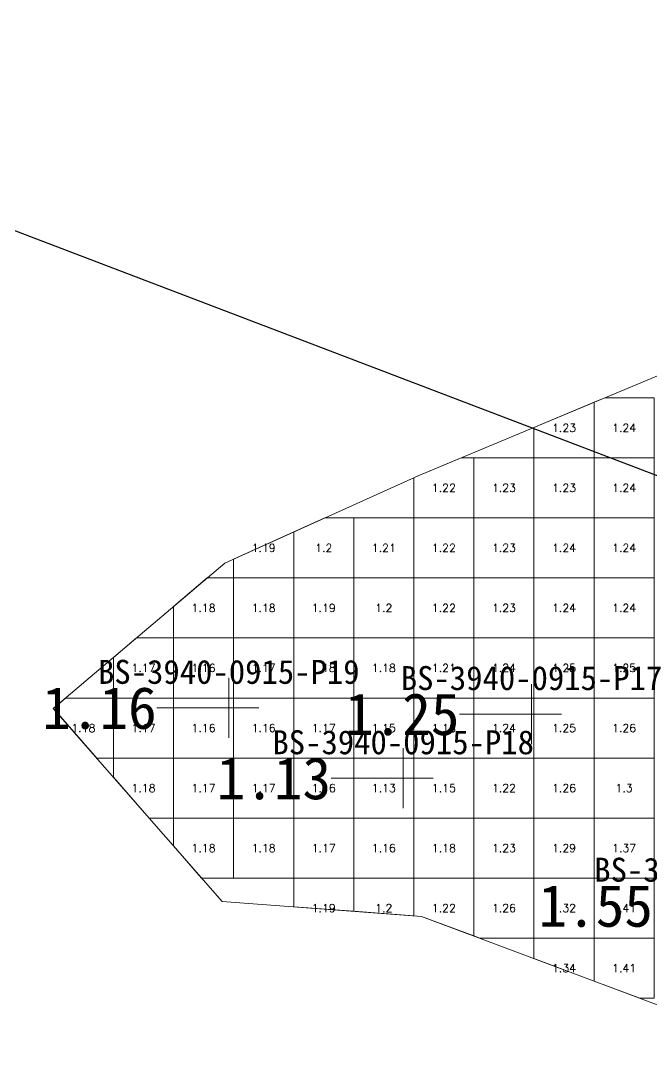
# Model space of a CAD drawing. Header units: inches. Extents: x 469985 to 470094, y 4349619 to 4349666.
# Drawn here: x 470000.08 to 470010.57, y 4349638.2 to 4349655.48 of the extents above; entities that cross this region are included whole.
import ezdxf
from ezdxf import colors
from ezdxf.entities.mleader import LeaderData, LeaderLine
from ezdxf.enums import TextEntityAlignment as Align
from ezdxf.math import Vec2, Vec3

# ---------------------------------------------------------------- set-up
doc = ezdxf.new("R2010")
doc.units = ezdxf.units.IN
doc.header["$MEASUREMENT"] = 0
for name, color, linetype, lineweight in [('点', 7, 'Continuous', 0), ('爆区方格网', 7, 'Continuous', 0), ('线条', 7, 'Continuous', 0), ('钻孔', 7, 'Continuous', 0)]:
    doc.layers.add(name, color=color, linetype=linetype, lineweight=lineweight)
doc.styles.add('3dmine_textStyle_1', font='txt.shx', dxfattribs={"height": 1, "bigfont": 'gbcbig.shx'})
doc.styles.add('3dmine_textStyle_2', font='simsunb.ttf', dxfattribs={"height": 1})
doc.styles.get("Standard").update_dxf_attribs({"font": 'arial.ttf'})

msp = doc.modelspace()

# ---------------------------------------------------------------- hatches: boundary and pattern name
at = {"layer": '钻孔', "linetype": 'Continuous', "lineweight": 0, "true_color": 0x0000ff, "extrusion": (0, 1, 0)}
for points in [[(-470004.539, 3929.574), (-470003.539, 3929.574), (-470003.539, 3937.574), (-470004.539, 3937.574)], [(-470009.579, 3929.956), (-470008.579, 3929.956), (-470008.579, 3937.956), (-470009.579, 3937.956)], [(-470007.442, 3929.853), (-470006.442, 3929.853), (-470006.442, 3937.853), (-470007.442, 3937.853)]]:
    msp.add_hatch(color=5, dxfattribs=at).paths.add_polyline_path(points, flags=0)

# ---------------------------------------------------------------- linework, layer by layer
at = {"color": 7, "linetype": 'Continuous', "lineweight": 0, "elevation": 3935.364}
msp.add_lwpolyline([(470000.618, 4349644.028), (470003.426, 4349640.811), (470006.746, 4349640.564), (470011.725, 4349638.697), (470020.866, 4349638.2), (470021.897, 4349640.896), (470023.219, 4349642.756), (470026.249, 4349644.911), (470024.15, 4349646.879), (470028.158, 4349649.496), (470031.686, 4349647.744), (470032.425, 4349648.437), (470035.13, 4349650.711), (470042.09, 4349652.708), (470042.09, 4349652.708), (470041.308, 4349654.163), (470040.661, 4349658.519), (470031.336, 4349656.433), (470025.068, 4349654.87), (470017.277, 4349652.328), (470006.69, 4349647.902), (470003.474, 4349646.45), (470000.618, 4349644.028)], dxfattribs=at)
at = {"layer": '点', "color": 138, "linetype": 'Continuous', "lineweight": 0, "true_color": 0x004c4c}
for points, elevation in [([(470003.539, 4349643.537), (470003.539, 4349644.537)], 3937.574), ([(470008.579, 4349643.433), (470008.579, 4349644.433)], 3937.956), ([(470004.039, 4349644.037), (470003.039, 4349644.037)], 3937.574), ([(470009.079, 4349643.933), (470008.079, 4349643.933)], 3937.956), ([(470006.442, 4349642.364), (470006.442, 4349643.364)], 3937.853), ([(470006.942, 4349642.864), (470005.942, 4349642.864)], 3937.853)]:
    msp.add_lwpolyline(points, dxfattribs=dict(at, elevation=elevation))
at = {"layer": '爆区方格网', "color": 5, "linetype": 'Continuous', "lineweight": 0, "true_color": 0x0000ff, "elevation": 3938.734}
for points in [[(470009.619, 4349648.201), (470008.619, 4349648.201), (470008.619, 4349648.709), (470009.619, 4349649.127), (470009.619, 4349648.201)], [(470010.619, 4349648.201), (470009.619, 4349648.201), (470009.619, 4349649.127), (470009.797, 4349649.201), (470010.619, 4349649.201), (470010.619, 4349648.201)], [(470007.619, 4349647.201), (470006.619, 4349647.201), (470006.619, 4349647.87), (470006.69, 4349647.902), (470007.405, 4349648.201), (470007.619, 4349648.201), (470007.619, 4349647.201)], [(470008.619, 4349647.201), (470007.619, 4349647.201), (470007.619, 4349648.201), (470008.619, 4349648.201), (470008.619, 4349647.201)], [(470009.619, 4349647.201), (470008.619, 4349647.201), (470008.619, 4349648.201), (470009.619, 4349648.201), (470009.619, 4349647.201)], [(470010.619, 4349647.201), (470009.619, 4349647.201), (470009.619, 4349648.201), (470010.619, 4349648.201), (470010.619, 4349647.201)], [(470005.619, 4349646.201), (470004.619, 4349646.201), (470004.619, 4349646.967), (470005.137, 4349647.201), (470005.619, 4349647.201), (470005.619, 4349646.201)], [(470006.619, 4349646.201), (470005.619, 4349646.201), (470005.619, 4349647.201), (470006.619, 4349647.201), (470006.619, 4349646.201)], [(470007.619, 4349646.201), (470006.619, 4349646.201), (470006.619, 4349647.201), (470007.619, 4349647.201), (470007.619, 4349646.201)], [(470008.619, 4349646.201), (470007.619, 4349646.201), (470007.619, 4349647.201), (470008.619, 4349647.201), (470008.619, 4349646.201)], [(470009.619, 4349646.201), (470008.619, 4349646.201), (470008.619, 4349647.201), (470009.619, 4349647.201), (470009.619, 4349646.201)], [(470010.619, 4349646.201), (470009.619, 4349646.201), (470009.619, 4349647.201), (470010.619, 4349647.201), (470010.619, 4349646.201)], [(470004.619, 4349646.201), (470003.619, 4349646.201), (470003.619, 4349646.516), (470004.619, 4349646.967), (470004.619, 4349646.201)], [(470003.619, 4349645.201), (470002.619, 4349645.201), (470002.619, 4349645.725), (470003.18, 4349646.201), (470003.619, 4349646.201), (470003.619, 4349645.201)], [(470004.619, 4349645.201), (470003.619, 4349645.201), (470003.619, 4349646.201), (470004.619, 4349646.201), (470004.619, 4349645.201)], [(470005.619, 4349645.201), (470004.619, 4349645.201), (470004.619, 4349646.201), (470005.619, 4349646.201), (470005.619, 4349645.201)], [(470006.619, 4349645.201), (470005.619, 4349645.201), (470005.619, 4349646.201), (470006.619, 4349646.201), (470006.619, 4349645.201)], [(470007.619, 4349645.201), (470006.619, 4349645.201), (470006.619, 4349646.201), (470007.619, 4349646.201), (470007.619, 4349645.201)], [(470008.619, 4349645.201), (470007.619, 4349645.201), (470007.619, 4349646.201), (470008.619, 4349646.201), (470008.619, 4349645.201)], [(470009.619, 4349645.201), (470008.619, 4349645.201), (470008.619, 4349646.201), (470009.619, 4349646.201), (470009.619, 4349645.201)], [(470010.619, 4349645.201), (470009.619, 4349645.201), (470009.619, 4349646.201), (470010.619, 4349646.201), (470010.619, 4349645.201)], [(470002.619, 4349644.201), (470001.619, 4349644.201), (470001.619, 4349644.877), (470002.001, 4349645.201), (470002.619, 4349645.201), (470002.619, 4349644.201)], [(470003.619, 4349644.201), (470002.619, 4349644.201), (470002.619, 4349645.201), (470003.619, 4349645.201), (470003.619, 4349644.201)], [(470004.619, 4349644.201), (470003.619, 4349644.201), (470003.619, 4349645.201), (470004.619, 4349645.201), (470004.619, 4349644.201)], [(470005.619, 4349644.201), (470004.619, 4349644.201), (470004.619, 4349645.201), (470005.619, 4349645.201), (470005.619, 4349644.201)], [(470006.619, 4349644.201), (470005.619, 4349644.201), (470005.619, 4349645.201), (470006.619, 4349645.201), (470006.619, 4349644.201)], [(470007.619, 4349644.201), (470006.619, 4349644.201), (470006.619, 4349645.201), (470007.619, 4349645.201), (470007.619, 4349644.201)], [(470008.619, 4349644.201), (470007.619, 4349644.201), (470007.619, 4349645.201), (470008.619, 4349645.201), (470008.619, 4349644.201)], [(470009.619, 4349644.201), (470008.619, 4349644.201), (470008.619, 4349645.201), (470009.619, 4349645.201), (470009.619, 4349644.201)], [(470010.619, 4349644.201), (470009.619, 4349644.201), (470009.619, 4349645.201), (470010.619, 4349645.201), (470010.619, 4349644.201)], [(470001.619, 4349643.201), (470001.34, 4349643.201), (470000.619, 4349644.027), (470000.619, 4349644.029), (470000.822, 4349644.201), (470001.619, 4349644.201), (470001.619, 4349643.201)], [(470002.619, 4349643.201), (470001.619, 4349643.201), (470001.619, 4349644.201), (470002.619, 4349644.201), (470002.619, 4349643.201)], [(470003.619, 4349643.201), (470002.619, 4349643.201), (470002.619, 4349644.201), (470003.619, 4349644.201), (470003.619, 4349643.201)], [(470004.619, 4349643.201), (470003.619, 4349643.201), (470003.619, 4349644.201), (470004.619, 4349644.201), (470004.619, 4349643.201)], [(470005.619, 4349643.201), (470004.619, 4349643.201), (470004.619, 4349644.201), (470005.619, 4349644.201), (470005.619, 4349643.201)], [(470006.619, 4349643.201), (470005.619, 4349643.201), (470005.619, 4349644.201), (470006.619, 4349644.201), (470006.619, 4349643.201)], [(470007.619, 4349643.201), (470006.619, 4349643.201), (470006.619, 4349644.201), (470007.619, 4349644.201), (470007.619, 4349643.201)], [(470008.619, 4349643.201), (470007.619, 4349643.201), (470007.619, 4349644.201), (470008.619, 4349644.201), (470008.619, 4349643.201)], [(470009.619, 4349643.201), (470008.619, 4349643.201), (470008.619, 4349644.201), (470009.619, 4349644.201), (470009.619, 4349643.201)], [(470010.619, 4349643.201), (470009.619, 4349643.201), (470009.619, 4349644.201), (470010.619, 4349644.201), (470010.619, 4349643.201)], [(470002.619, 4349642.201), (470002.213, 4349642.201), (470001.619, 4349642.881), (470001.619, 4349643.201), (470002.619, 4349643.201), (470002.619, 4349642.201)], [(470003.619, 4349642.201), (470002.619, 4349642.201), (470002.619, 4349643.201), (470003.619, 4349643.201), (470003.619, 4349642.201)], [(470004.619, 4349642.201), (470003.619, 4349642.201), (470003.619, 4349643.201), (470004.619, 4349643.201), (470004.619, 4349642.201)], [(470005.619, 4349642.201), (470004.619, 4349642.201), (470004.619, 4349643.201), (470005.619, 4349643.201), (470005.619, 4349642.201)], [(470006.619, 4349642.201), (470005.619, 4349642.201), (470005.619, 4349643.201), (470006.619, 4349643.201), (470006.619, 4349642.201)], [(470007.619, 4349642.201), (470006.619, 4349642.201), (470006.619, 4349643.201), (470007.619, 4349643.201), (470007.619, 4349642.201)], [(470008.619, 4349642.201), (470007.619, 4349642.201), (470007.619, 4349643.201), (470008.619, 4349643.201), (470008.619, 4349642.201)], [(470009.619, 4349642.201), (470008.619, 4349642.201), (470008.619, 4349643.201), (470009.619, 4349643.201), (470009.619, 4349642.201)], [(470010.619, 4349642.201), (470009.619, 4349642.201), (470009.619, 4349643.201), (470010.619, 4349643.201), (470010.619, 4349642.201)], [(470003.619, 4349641.201), (470003.085, 4349641.201), (470002.619, 4349641.736), (470002.619, 4349642.201), (470003.619, 4349642.201), (470003.619, 4349641.201)], [(470004.619, 4349641.201), (470003.619, 4349641.201), (470003.619, 4349642.201), (470004.619, 4349642.201), (470004.619, 4349641.201)], [(470005.619, 4349641.201), (470004.619, 4349641.201), (470004.619, 4349642.201), (470005.619, 4349642.201), (470005.619, 4349641.201)], [(470006.619, 4349641.201), (470005.619, 4349641.201), (470005.619, 4349642.201), (470006.619, 4349642.201), (470006.619, 4349641.201)], [(470007.619, 4349641.201), (470006.619, 4349641.201), (470006.619, 4349642.201), (470007.619, 4349642.201), (470007.619, 4349641.201)], [(470008.619, 4349641.201), (470007.619, 4349641.201), (470007.619, 4349642.201), (470008.619, 4349642.201), (470008.619, 4349641.201)], [(470009.619, 4349641.201), (470008.619, 4349641.201), (470008.619, 4349642.201), (470009.619, 4349642.201), (470009.619, 4349641.201)], [(470010.619, 4349641.201), (470009.619, 4349641.201), (470009.619, 4349642.201), (470010.619, 4349642.201), (470010.619, 4349641.201)], [(470005.619, 4349640.648), (470004.619, 4349640.722), (470004.619, 4349641.201), (470005.619, 4349641.201), (470005.619, 4349640.648)], [(470006.619, 4349640.574), (470005.619, 4349640.648), (470005.619, 4349641.201), (470006.619, 4349641.201), (470006.619, 4349640.574)], [(470007.619, 4349640.237), (470006.746, 4349640.564), (470006.619, 4349640.574), (470006.619, 4349641.201), (470007.619, 4349641.201), (470007.619, 4349640.237)], [(470008.619, 4349640.201), (470007.715, 4349640.201), (470007.619, 4349640.237), (470007.619, 4349641.201), (470008.619, 4349641.201), (470008.619, 4349640.201)], [(470009.619, 4349640.201), (470008.619, 4349640.201), (470008.619, 4349641.201), (470009.619, 4349641.201), (470009.619, 4349640.201)], [(470010.619, 4349640.201), (470009.619, 4349640.201), (470009.619, 4349641.201), (470010.619, 4349641.201), (470010.619, 4349640.201)], [(470009.619, 4349639.487), (470008.619, 4349639.862), (470008.619, 4349640.201), (470009.619, 4349640.201), (470009.619, 4349639.487)], [(470010.619, 4349639.201), (470010.381, 4349639.201), (470009.619, 4349639.487), (470009.619, 4349640.201), (470010.619, 4349640.201), (470010.619, 4349639.201)]]:
    msp.add_lwpolyline(points, dxfattribs=at)
at = {"layer": '线条', "color": 138, "linetype": 'Continuous', "lineweight": 0, "true_color": 0x004c4c}
for points, elevation in [([(470003.539, 4349644.037), (470003.539, 4349644.037), (470003.539, 4349644.037)], 3937.574), ([(470008.579, 4349643.933), (470008.579, 4349643.933), (470008.579, 4349643.933)], 3937.956), ([(470006.442, 4349642.864), (470006.442, 4349642.864), (470006.442, 4349642.864)], 3937.853)]:
    msp.add_lwpolyline(points, dxfattribs=dict(at, elevation=elevation))
at = {"layer": '钻孔', "color": 5, "linetype": 'Continuous', "lineweight": 0, "true_color": 0x0000ff}
for points, elevation in [([(470003.539, 4349644.037), (470002.339, 4349644.037)], 3937.574), ([(470003.539, 4349644.037), (470002.339, 4349644.037)], 3929.574), ([(470008.579, 4349643.933), (470007.379, 4349643.933)], 3937.956), ([(470008.579, 4349643.933), (470007.379, 4349643.933)], 3929.956), ([(470006.442, 4349642.864), (470005.242, 4349642.864)], 3937.853), ([(470006.442, 4349642.864), (470005.242, 4349642.864)], 3929.853)]:
    msp.add_lwpolyline(points, dxfattribs=dict(at, elevation=elevation))

# ---------------------------------------------------------------- texts
at = {"color": 5, "linetype": 'Continuous', "lineweight": 0, "true_color": 0x0000ff, "style": '3dmine_textStyle_1'}
for s, p in [('1.23', (470009.119, 4349648.701, 3938.734)), ('1.24', (470010.119, 4349648.701, 3938.734)), ('1.22', (470007.119, 4349647.701, 3938.734)), ('1.23', (470008.119, 4349647.701, 3938.734)), ('1.23', (470009.119, 4349647.701, 3938.734)), ('1.24', (470010.119, 4349647.701, 3938.734)), ('1.19', (470004.119, 4349646.701, 3938.734)), ('1.2', (470005.119, 4349646.701, 3938.734)), ('1.21', (470006.119, 4349646.701, 3938.734)), ('1.22', (470007.119, 4349646.701, 3938.734)), ('1.23', (470008.119, 4349646.701, 3938.734)), ('1.24', (470009.119, 4349646.701, 3938.734)), ('1.24', (470010.119, 4349646.701, 3938.734)), ('1.18', (470003.119, 4349645.701, 3938.734)), ('1.18', (470004.119, 4349645.701, 3938.734)), ('1.19', (470005.119, 4349645.701, 3938.734)), ('1.2', (470006.119, 4349645.701, 3938.734)), ('1.22', (470007.119, 4349645.701, 3938.734)), ('1.23', (470008.119, 4349645.701, 3938.734)), ('1.24', (470009.119, 4349645.701, 3938.734)), ('1.24', (470010.119, 4349645.701, 3938.734)), ('1.17', (470002.119, 4349644.701, 3938.734)), ('1.16', (470003.119, 4349644.701, 3938.734)), ('1.17', (470004.119, 4349644.701, 3938.734)), ('1.18', (470005.119, 4349644.701, 3938.734)), ('1.18', (470006.119, 4349644.701, 3938.734)), ('1.21', (470007.119, 4349644.701, 3938.734)), ('1.24', (470008.119, 4349644.701, 3938.734)), ('1.25', (470009.119, 4349644.701, 3938.734)), ('1.25', (470010.119, 4349644.701, 3938.734)), ('1.18', (470001.119, 4349643.701, 3938.734)), ('1.17', (470002.119, 4349643.701, 3938.734)), ('1.16', (470003.119, 4349643.701, 3938.734)), ('1.16', (470004.119, 4349643.701, 3938.734)), ('1.17', (470005.119, 4349643.701, 3938.734)), ('1.15', (470006.119, 4349643.701, 3938.734)), ('1.18', (470007.119, 4349643.701, 3938.734)), ('1.24', (470008.119, 4349643.701, 3938.734)), ('1.25', (470009.119, 4349643.701, 3938.734)), ('1.26', (470010.119, 4349643.701, 3938.734)), ('1.18', (470002.119, 4349642.701, 3938.734)), ('1.17', (470003.119, 4349642.701, 3938.734)), ('1.17', (470004.119, 4349642.701, 3938.734)), ('1.16', (470005.119, 4349642.701, 3938.734)), ('1.13', (470006.119, 4349642.701, 3938.734)), ('1.15', (470007.119, 4349642.701, 3938.734)), ('1.22', (470008.119, 4349642.701, 3938.734)), ('1.26', (470009.119, 4349642.701, 3938.734)), ('1.3', (470010.119, 4349642.701, 3938.734)), ('1.18', (470003.119, 4349641.701, 3938.734)), ('1.18', (470004.119, 4349641.701, 3938.734)), ('1.17', (470005.119, 4349641.701, 3938.734)), ('1.16', (470006.119, 4349641.701, 3938.734)), ('1.18', (470007.119, 4349641.701, 3938.734)), ('1.23', (470008.119, 4349641.701, 3938.734)), ('1.29', (470009.119, 4349641.701, 3938.734)), ('1.37', (470010.119, 4349641.701, 3938.734)), ('1.19', (470005.119, 4349640.701, 3938.734)), ('1.2', (470006.119, 4349640.701, 3938.734)), ('1.22', (470007.119, 4349640.701, 3938.734)), ('1.26', (470008.119, 4349640.701, 3938.734)), ('1.32', (470009.119, 4349640.701, 3938.734)), ('1.41', (470010.119, 4349640.701, 3938.734)), ('1.34', (470009.119, 4349639.701, 3938.734)), ('1.41', (470010.119, 4349639.701, 3938.734))]:
    msp.add_text(s, height=0.1333, dxfattribs=at).set_placement(p, align=Align.MIDDLE_CENTER)
at = {"layer": '钻孔', "color": 138, "linetype": 'Continuous', "lineweight": 0, "true_color": 0x004c4c, "style": '3dmine_textStyle_2'}
for s, p in [('BS-3940-0915-P19', (470003.539, 4349644.437, 3937.574)), ('BS-3940-0915-P17', (470008.579, 4349644.333, 3937.956)), ('BS-3940-0915-P18', (470006.442, 4349643.264, 3937.853)), ('BS-3940-0915-P15', (470011.799, 4349641.141, 3938.425))]:
    msp.add_text(s, height=0.4, dxfattribs=at).set_placement(p, align=Align.CENTER)
at = {"layer": '钻孔', "color": 5, "linetype": 'Continuous', "lineweight": 0, "true_color": 0x0000ff, "style": '3dmine_textStyle_2'}
for s, p in [('1.16', (470002.339, 4349644.037, 3933.574)), ('1.25', (470007.379, 4349643.933, 3933.956)), ('1.13', (470005.242, 4349642.864, 3933.853)), ('1.55', (470010.599, 4349640.741, 3934.425))]:
    msp.add_text(s, height=0.7, dxfattribs=at).set_placement(p, align=Align.MIDDLE_RIGHT)

# ---------------------------------------------------------------- leaders
ml = msp.add_multileader_mtext('Standard')
ml.set_content('6{\\f宋体|b0|i0|c134|p2;号}', color=256)
ml.set_leader_properties()
ml.build(insert=Vec2(0, 0))
ml.multileader.update_dxf_attribs({"dogleg_length": 0.36, "arrow_head_size": 0.18})
ctx = ml.context
ctx.base_point, ctx.char_height, ctx.arrow_head_size, ctx.landing_gap_size, ctx.plane_origin = Vec3(469984.838, 4349655.585, 3938.734), 2.5, 0.18, 0.09, Vec3(470015.119, 4349646.201, 3938.734)
notes = []
notes.append((ctx, [(0, (1, 1, 0), (469990.541, 4349655.585, 3938.734), (-1, 0), 0.36, [(0, [(470015.119, 4349646.201, 3938.734)], 256, [])])]))
ctx.mtext.insert, ctx.mtext.flow_direction = Vec3(469984.928, 4349657.003, 3938.734), 5
for ctx, leaders in notes:
    for number, flags, end, landing, length, lines in leaders:
        leader = LeaderData()
        leader.index, (leader.has_last_leader_line, leader.has_dogleg_vector, leader.attachment_direction) = number, flags
        leader.last_leader_point, leader.dogleg_vector, leader.dogleg_length = Vec3(end), Vec3(landing), length
        for number, points, colour, breaks in lines:
            line = LeaderLine()
            line.index, line.vertices, line.color, line.breaks = number, Vec3.list(points), colors.encode_raw_color(colour), breaks
            leader.lines.append(line)
        ctx.leaders.append(leader)

doc.saveas('drawing.dxf')
